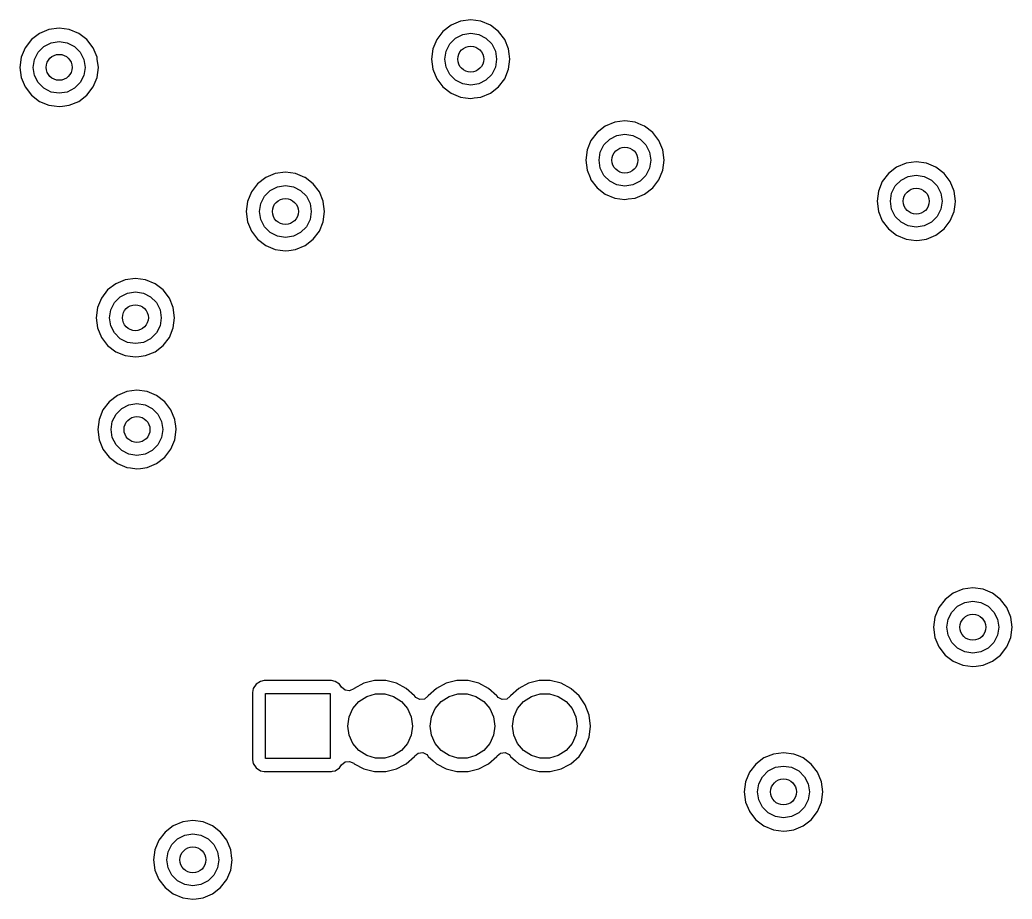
# Model space of a CAD drawing. Extents: x 116 to 183, y -110.2 to -37.6.
# Drawn here: x 154.08 to 169.39, y -93.86 to -80.29 of the extents above; entities that cross this region are included whole.
import ezdxf

# ---------------------------------------------------------------- set-up
doc = ezdxf.new("R2010")
doc.units = 0
doc.layers.add('BLACK', color=7, linetype='CONTINUOUS')

msp = doc.modelspace()

# ---------------------------------------------------------------- linework, layer by layer
at = {"layer": 'BLACK', "linetype": 'CONTINUOUS'}
for p, q in [((160.879237, -80.313956), (160.73316, -80.374463)), ((160.879239, -80.313955), (160.879237, -80.313956)), ((161.035999, -80.293318), (160.879239, -80.313955)), ((161.036001, -80.293318), (161.035999, -80.293318)), ((161.19276, -80.313955), (161.036001, -80.293318)), ((161.192762, -80.313956), (161.19276, -80.313955)), ((161.338841, -80.374464), (161.192762, -80.313956)), ((154.38316, -80.501463), (154.257718, -80.597718)), ((154.529237, -80.440956), (154.38316, -80.501463)), ((154.529239, -80.440955), (154.529237, -80.440956)), ((154.685999, -80.420318), (154.529239, -80.440955)), ((154.686001, -80.420318), (154.685999, -80.420318)), ((154.84276, -80.440955), (154.686001, -80.420318)), ((154.842762, -80.440956), (154.84276, -80.440955)), ((154.988841, -80.501464), (154.842762, -80.440956)), ((155.114282, -80.597718), (154.988841, -80.501464)), ((160.607718, -80.470718), (160.511463, -80.59616)), ((160.73316, -80.374463), (160.607718, -80.470718)), ((160.800886, -80.575393), (160.912393, -80.518577)), ((160.912393, -80.518577), (161.036, -80.499)), ((161.036, -80.499), (161.159607, -80.518577)), ((161.159607, -80.518577), (161.271114, -80.575393)), ((161.464282, -80.470718), (161.338841, -80.374464)), ((161.560536, -80.596159), (161.464282, -80.470718)), ((154.257718, -80.597718), (154.161463, -80.72316)), ((154.450886, -80.702393), (154.562393, -80.645577)), ((154.562393, -80.645577), (154.686, -80.626)), ((154.686, -80.626), (154.809607, -80.645577)), ((154.809607, -80.645577), (154.921114, -80.702393)), ((155.210536, -80.723159), (155.114282, -80.597718)), ((160.511463, -80.59616), (160.450956, -80.742237)), ((160.655577, -80.775393), (160.712393, -80.663886)), ((160.712393, -80.663886), (160.800886, -80.575393)), ((161.271114, -80.575393), (161.359607, -80.663886)), ((161.359607, -80.663886), (161.416423, -80.775393)), ((161.621044, -80.742238), (161.560536, -80.596159)), ((154.161463, -80.72316), (154.100956, -80.869237)), ((154.305577, -80.902393), (154.362393, -80.790886)), ((154.362393, -80.790886), (154.450886, -80.702393)), ((154.921114, -80.702393), (155.009607, -80.790886)), ((155.009607, -80.790886), (155.066423, -80.902393)), ((155.271044, -80.869238), (155.210536, -80.723159)), ((160.450955, -80.742239), (160.430318, -80.898998)), ((160.450956, -80.742237), (160.450955, -80.742239)), ((160.636, -80.899), (160.655577, -80.775393)), ((161.416423, -80.775393), (161.436, -80.899)), ((161.621044, -80.742239), (161.621044, -80.742238)), ((161.630615, -80.814941), (161.621044, -80.742239)), ((161.641682, -80.899), (161.630615, -80.814941)), ((154.100955, -80.869239), (154.080318, -81.025998)), ((154.100956, -80.869237), (154.100955, -80.869239)), ((154.286, -81.026), (154.305577, -80.902393)), ((155.066423, -80.902393), (155.086, -81.026)), ((155.274962, -80.898998), (155.271044, -80.869238)), ((155.291682, -81.026), (155.274962, -80.898998)), ((160.430318, -80.898998), (160.430318, -80.899001)), ((160.430318, -80.899001), (160.450955, -81.05576)), ((160.655577, -81.022607), (160.636, -80.899)), ((161.436, -80.899), (161.416423, -81.022607)), ((161.621044, -81.055762), (161.641682, -80.899)), ((154.080318, -81.025998), (154.080318, -81.026001)), ((154.080318, -81.026001), (154.100955, -81.18276)), ((154.305577, -81.149607), (154.286, -81.026)), ((155.086, -81.026), (155.066423, -81.149607)), ((155.271044, -81.182762), (155.291682, -81.026)), ((160.450955, -81.05576), (160.450956, -81.055762)), ((160.450956, -81.055762), (160.511464, -81.201841)), ((160.712393, -81.134114), (160.655577, -81.022607)), ((160.800886, -81.222607), (160.712393, -81.134114)), ((161.359607, -81.134114), (161.271114, -81.222607)), ((161.416423, -81.022607), (161.359607, -81.134114)), ((161.560536, -81.201841), (161.621044, -81.055762)), ((154.100955, -81.18276), (154.100956, -81.182762)), ((154.100956, -81.182762), (154.161464, -81.328841)), ((154.362393, -81.261114), (154.305577, -81.149607)), ((154.450886, -81.349607), (154.362393, -81.261114)), ((155.009607, -81.261114), (154.921114, -81.349607)), ((155.066423, -81.149607), (155.009607, -81.261114)), ((155.210536, -81.328841), (155.271044, -81.182762)), ((160.511464, -81.201841), (160.607718, -81.327282)), ((160.912393, -81.279423), (160.800886, -81.222607)), ((161.036, -81.299), (160.912393, -81.279423)), ((161.159607, -81.279423), (161.036, -81.299)), ((161.271114, -81.222607), (161.159607, -81.279423)), ((161.464282, -81.327282), (161.560536, -81.201841)), ((154.161464, -81.328841), (154.257718, -81.454282)), ((154.562393, -81.406423), (154.450886, -81.349607)), ((154.686, -81.426), (154.562393, -81.406423)), ((154.809607, -81.406423), (154.686, -81.426)), ((154.921114, -81.349607), (154.809607, -81.406423)), ((155.114282, -81.454282), (155.210536, -81.328841)), ((160.607718, -81.327282), (160.733159, -81.423536)), ((160.733159, -81.423536), (160.879238, -81.484044)), ((161.192762, -81.484044), (161.338841, -81.423536)), ((161.338841, -81.423536), (161.464282, -81.327282)), ((154.257718, -81.454282), (154.383159, -81.550536)), ((154.383159, -81.550536), (154.529238, -81.611044)), ((154.842762, -81.611044), (154.988841, -81.550536)), ((154.988841, -81.550536), (155.114282, -81.454282)), ((160.879238, -81.484044), (160.957619, -81.494363)), ((160.957619, -81.494363), (161.035999, -81.504682)), ((161.035999, -81.504682), (161.036, -81.504682)), ((161.036, -81.504682), (161.036001, -81.504682)), ((161.036001, -81.504682), (161.088254, -81.497802)), ((161.088254, -81.497802), (161.192762, -81.484044)), ((154.529238, -81.611044), (154.607619, -81.621363)), ((154.607619, -81.621363), (154.685999, -81.631682)), ((154.685999, -81.631682), (154.686, -81.631682)), ((154.686, -81.631682), (154.686001, -81.631682)), ((154.686001, -81.631682), (154.738254, -81.624802)), ((154.738254, -81.624802), (154.842762, -81.611044)), ((163.258278, -81.871915), (163.112201, -81.932422)), ((163.25828, -81.871914), (163.258278, -81.871915)), ((163.41504, -81.851277), (163.25828, -81.871914)), ((163.415042, -81.851277), (163.41504, -81.851277)), ((163.571801, -81.871914), (163.415042, -81.851277)), ((163.571803, -81.871915), (163.571801, -81.871914)), ((163.666075, -81.910964), (163.571803, -81.871915)), ((162.986759, -82.028677), (162.890504, -82.154119)), ((163.112201, -81.932422), (162.986759, -82.028677)), ((163.717882, -81.932423), (163.666075, -81.910964)), ((163.843323, -82.028677), (163.717882, -81.932423)), ((163.939577, -82.154118), (163.843323, -82.028677)), ((162.890504, -82.154119), (162.829997, -82.300196)), ((163.091434, -82.221845), (163.179927, -82.133352)), ((163.179927, -82.133352), (163.291434, -82.076536)), ((163.291434, -82.076536), (163.415041, -82.056959)), ((163.415041, -82.056959), (163.538648, -82.076536)), ((163.538648, -82.076536), (163.650155, -82.133352)), ((163.650155, -82.133352), (163.738648, -82.221845)), ((164.000085, -82.300197), (163.939577, -82.154118)), ((162.829996, -82.300198), (162.809359, -82.456957)), ((162.829997, -82.300196), (162.829996, -82.300198)), ((163.015041, -82.456959), (163.034618, -82.333352)), ((163.034618, -82.333352), (163.091434, -82.221845)), ((163.738648, -82.221845), (163.795464, -82.333352)), ((163.795464, -82.333352), (163.815041, -82.456959)), ((164.020723, -82.456959), (164.000085, -82.300197)), ((162.809359, -82.456957), (162.809359, -82.45696)), ((162.809359, -82.45696), (162.829996, -82.613719)), ((163.034618, -82.580566), (163.015041, -82.456959)), ((163.815041, -82.456959), (163.795464, -82.580566)), ((164.000085, -82.613721), (164.020723, -82.456959)), ((167.752737, -82.505456), (167.60666, -82.565963)), ((167.752739, -82.505455), (167.752737, -82.505456)), ((167.909499, -82.484818), (167.752739, -82.505455)), ((167.909501, -82.484818), (167.909499, -82.484818)), ((168.06626, -82.505455), (167.909501, -82.484818)), ((168.066262, -82.505456), (168.06626, -82.505455)), ((168.212341, -82.565964), (168.066262, -82.505456)), ((158.020237, -82.664956), (157.87416, -82.725463)), ((158.020239, -82.664955), (158.020237, -82.664956)), ((158.176999, -82.644318), (158.020239, -82.664955)), ((158.177001, -82.644318), (158.176999, -82.644318)), ((158.33376, -82.664955), (158.177001, -82.644318)), ((158.333762, -82.664956), (158.33376, -82.664955)), ((158.475109, -82.723504), (158.333762, -82.664956)), ((162.829996, -82.613719), (162.829997, -82.613721)), ((162.829997, -82.613721), (162.876282, -82.725464)), ((163.091434, -82.692073), (163.034618, -82.580566)), ((163.795464, -82.580566), (163.738648, -82.692073)), ((163.939577, -82.7598), (164.000085, -82.613721)), ((167.481218, -82.662218), (167.384963, -82.78766)), ((167.60666, -82.565963), (167.481218, -82.662218)), ((168.337782, -82.662218), (168.212341, -82.565964)), ((168.434036, -82.787659), (168.337782, -82.662218)), ((157.87416, -82.725463), (157.748718, -82.821718)), ((158.479841, -82.725464), (158.475109, -82.723504)), ((158.605282, -82.821718), (158.479841, -82.725464)), ((162.876282, -82.725464), (162.890505, -82.7598)), ((162.890505, -82.7598), (162.986759, -82.885241)), ((163.179927, -82.780566), (163.091434, -82.692073)), ((163.291434, -82.837382), (163.179927, -82.780566)), ((163.650155, -82.780566), (163.538648, -82.837382)), ((163.738648, -82.692073), (163.650155, -82.780566)), ((163.843323, -82.885241), (163.939577, -82.7598)), ((167.384963, -82.78766), (167.324456, -82.933737)), ((167.585893, -82.855386), (167.674386, -82.766893)), ((167.674386, -82.766893), (167.785893, -82.710077)), ((167.785893, -82.710077), (167.9095, -82.6905)), ((167.9095, -82.6905), (168.033107, -82.710077)), ((168.033107, -82.710077), (168.144614, -82.766893)), ((168.144614, -82.766893), (168.233107, -82.855386)), ((168.494544, -82.933738), (168.434036, -82.787659)), ((157.652463, -82.94716), (157.591956, -83.093237)), ((157.748718, -82.821718), (157.652463, -82.94716)), ((157.853393, -83.014886), (157.941886, -82.926393)), ((157.941886, -82.926393), (158.053393, -82.869577)), ((158.053393, -82.869577), (158.177, -82.85)), ((158.177, -82.85), (158.300607, -82.869577)), ((158.300607, -82.869577), (158.412114, -82.926393)), ((158.412114, -82.926393), (158.500607, -83.014886)), ((158.701536, -82.947159), (158.605282, -82.821718)), ((158.760909, -83.090498), (158.701536, -82.947159)), ((162.986759, -82.885241), (163.1122, -82.981495)), ((163.415041, -82.856959), (163.291434, -82.837382)), ((163.538648, -82.837382), (163.415041, -82.856959)), ((163.717882, -82.981495), (163.843323, -82.885241)), ((167.324455, -82.933739), (167.303818, -83.090498)), ((167.324456, -82.933737), (167.324455, -82.933739)), ((167.5095, -83.0905), (167.529077, -82.966893)), ((167.529077, -82.966893), (167.585893, -82.855386)), ((168.233107, -82.855386), (168.289923, -82.966893)), ((168.289923, -82.966893), (168.3095, -83.0905)), ((168.494544, -82.933739), (168.494544, -82.933738)), ((168.515182, -83.090498), (168.494544, -82.933739)), ((157.591955, -83.093239), (157.571318, -83.249998)), ((157.591956, -83.093237), (157.591955, -83.093239)), ((157.796577, -83.126393), (157.853393, -83.014886)), ((158.500607, -83.014886), (158.557423, -83.126393)), ((158.762044, -83.093238), (158.760909, -83.090498)), ((158.762044, -83.093239), (158.762044, -83.093238)), ((158.782321, -83.24726), (158.762044, -83.093239)), ((163.1122, -82.981495), (163.258279, -83.042003)), ((163.258279, -83.042003), (163.33666, -83.052322)), ((163.33666, -83.052322), (163.41504, -83.062641)), ((163.41504, -83.062641), (163.415041, -83.062641)), ((163.415041, -83.062641), (163.415042, -83.062641)), ((163.415042, -83.062641), (163.467295, -83.055761)), ((163.467295, -83.055761), (163.571803, -83.042003)), ((163.571803, -83.042003), (163.717882, -82.981495)), ((167.303818, -83.090498), (167.303818, -83.090501)), ((167.303818, -83.090501), (167.324455, -83.24726)), ((167.529077, -83.214107), (167.5095, -83.0905)), ((168.3095, -83.0905), (168.289923, -83.214107)), ((168.508302, -83.142754), (168.515182, -83.090501)), ((168.515182, -83.090501), (168.515182, -83.090498)), ((157.571318, -83.249998), (157.571318, -83.250001)), ((157.571318, -83.250001), (157.591955, -83.40676)), ((157.777, -83.25), (157.796577, -83.126393)), ((157.796577, -83.373607), (157.777, -83.25)), ((158.557423, -83.126393), (158.577, -83.25)), ((158.577, -83.25), (158.557423, -83.373607)), ((158.762044, -83.406762), (158.782682, -83.25)), ((158.782682, -83.25), (158.782321, -83.24726)), ((167.324455, -83.24726), (167.324456, -83.247262)), ((167.324456, -83.247262), (167.384964, -83.393341)), ((167.585893, -83.325614), (167.529077, -83.214107)), ((168.289923, -83.214107), (168.233107, -83.325614)), ((168.434036, -83.393341), (168.494544, -83.247262)), ((168.494544, -83.247262), (168.508302, -83.142754)), ((157.591955, -83.40676), (157.591956, -83.406762)), ((157.591956, -83.406762), (157.652464, -83.552841)), ((157.853393, -83.485114), (157.796577, -83.373607)), ((158.557423, -83.373607), (158.500607, -83.485114)), ((158.701536, -83.552841), (158.762044, -83.406762)), ((167.384964, -83.393341), (167.481218, -83.518782)), ((167.674386, -83.414107), (167.585893, -83.325614)), ((167.785893, -83.470923), (167.674386, -83.414107)), ((168.144614, -83.414107), (168.033107, -83.470923)), ((168.233107, -83.325614), (168.144614, -83.414107)), ((168.337782, -83.518782), (168.434036, -83.393341)), ((157.652464, -83.552841), (157.748718, -83.678282)), ((157.941886, -83.573607), (157.853393, -83.485114)), ((158.053393, -83.630423), (157.941886, -83.573607)), ((158.412114, -83.573607), (158.300607, -83.630423)), ((158.500607, -83.485114), (158.412114, -83.573607)), ((158.605282, -83.678282), (158.701536, -83.552841)), ((167.481218, -83.518782), (167.606659, -83.615036)), ((167.9095, -83.4905), (167.785893, -83.470923)), ((168.033107, -83.470923), (167.9095, -83.4905)), ((168.212341, -83.615036), (168.337782, -83.518782)), ((157.748718, -83.678282), (157.874159, -83.774536)), ((158.177, -83.65), (158.053393, -83.630423)), ((158.300607, -83.630423), (158.177, -83.65)), ((158.479841, -83.774536), (158.605282, -83.678282)), ((167.606659, -83.615036), (167.752738, -83.675544)), ((167.752738, -83.675544), (167.831119, -83.685863)), ((167.831119, -83.685863), (167.909499, -83.696182)), ((167.909499, -83.696182), (167.9095, -83.696182)), ((167.9095, -83.696182), (167.909501, -83.696182)), ((167.909501, -83.696182), (167.961754, -83.689302)), ((167.961754, -83.689302), (168.066262, -83.675544)), ((168.066262, -83.675544), (168.212341, -83.615036)), ((157.874159, -83.774536), (158.020238, -83.835044)), ((158.020238, -83.835044), (158.098619, -83.845363)), ((158.098619, -83.845363), (158.176999, -83.855682)), ((158.176999, -83.855682), (158.177, -83.855682)), ((158.177, -83.855682), (158.177001, -83.855682)), ((158.177001, -83.855682), (158.229254, -83.848802)), ((158.229254, -83.848802), (158.333762, -83.835044)), ((158.333762, -83.835044), (158.479841, -83.774536)), ((155.705737, -84.302456), (155.55966, -84.362963)), ((155.705739, -84.302455), (155.705737, -84.302456)), ((155.862499, -84.281818), (155.705739, -84.302455)), ((155.862501, -84.281818), (155.862499, -84.281818)), ((156.01926, -84.302455), (155.862501, -84.281818)), ((156.019262, -84.302456), (156.01926, -84.302455)), ((156.165341, -84.362964), (156.019262, -84.302456)), ((155.434218, -84.459218), (155.337963, -84.58466)), ((155.55966, -84.362963), (155.434218, -84.459218)), ((155.738893, -84.507077), (155.8625, -84.4875)), ((155.8625, -84.4875), (155.986107, -84.507077)), ((156.290782, -84.459218), (156.165341, -84.362964)), ((156.387036, -84.584659), (156.290782, -84.459218)), ((155.337963, -84.58466), (155.277456, -84.730737)), ((155.482077, -84.763893), (155.538893, -84.652386)), ((155.538893, -84.652386), (155.627386, -84.563893)), ((155.627386, -84.563893), (155.738893, -84.507077)), ((155.986107, -84.507077), (156.097614, -84.563893)), ((156.097614, -84.563893), (156.186107, -84.652386)), ((156.186107, -84.652386), (156.242923, -84.763893)), ((156.447544, -84.730738), (156.387036, -84.584659)), ((155.277455, -84.730739), (155.256818, -84.887498)), ((155.277456, -84.730737), (155.277455, -84.730739)), ((155.4625, -84.8875), (155.482077, -84.763893)), ((156.242923, -84.763893), (156.2625, -84.8875)), ((156.468182, -84.8875), (156.447544, -84.730738)), ((155.256818, -84.887498), (155.256818, -84.887501)), ((155.256818, -84.887501), (155.277455, -85.04426)), ((155.482077, -85.011107), (155.4625, -84.8875)), ((156.2625, -84.8875), (156.242923, -85.011107)), ((156.447544, -85.044262), (156.468182, -84.8875)), ((155.277455, -85.04426), (155.277456, -85.044262)), ((155.277456, -85.044262), (155.337964, -85.190341)), ((155.538893, -85.122614), (155.482077, -85.011107)), ((156.242923, -85.011107), (156.186107, -85.122614)), ((156.387036, -85.190341), (156.447544, -85.044262)), ((155.337964, -85.190341), (155.434218, -85.315782)), ((155.627386, -85.211107), (155.538893, -85.122614)), ((155.738893, -85.267923), (155.627386, -85.211107)), ((156.097614, -85.211107), (155.986107, -85.267923)), ((156.186107, -85.122614), (156.097614, -85.211107)), ((156.290782, -85.315782), (156.387036, -85.190341)), ((155.434218, -85.315782), (155.559659, -85.412036)), ((155.559659, -85.412036), (155.705738, -85.472544)), ((155.8625, -85.2875), (155.738893, -85.267923)), ((155.986107, -85.267923), (155.8625, -85.2875)), ((156.019262, -85.472544), (156.165341, -85.412036)), ((156.165341, -85.412036), (156.290782, -85.315782)), ((155.705738, -85.472544), (155.784119, -85.482863)), ((155.784119, -85.482863), (155.862499, -85.493182)), ((155.862499, -85.493182), (155.8625, -85.493182)), ((155.8625, -85.493182), (155.862501, -85.493182)), ((155.862501, -85.493182), (155.914754, -85.486302)), ((155.914754, -85.486302), (156.019262, -85.472544)), ((155.730737, -86.027456), (155.58466, -86.087963)), ((155.730739, -86.027455), (155.730737, -86.027456)), ((155.887499, -86.006818), (155.730739, -86.027455)), ((155.887501, -86.006818), (155.887499, -86.006818)), ((156.04426, -86.027455), (155.887501, -86.006818)), ((156.044262, -86.027456), (156.04426, -86.027455)), ((156.190341, -86.087964), (156.044262, -86.027456)), ((155.459218, -86.184218), (155.362963, -86.30966)), ((155.58466, -86.087963), (155.459218, -86.184218)), ((156.315782, -86.184218), (156.190341, -86.087964)), ((156.412036, -86.309659), (156.315782, -86.184218)), ((155.362963, -86.30966), (155.302456, -86.455737)), ((155.563893, -86.377386), (155.652386, -86.288893)), ((155.652386, -86.288893), (155.763893, -86.232077)), ((155.763893, -86.232077), (155.8875, -86.2125)), ((155.8875, -86.2125), (156.011107, -86.232077)), ((156.011107, -86.232077), (156.122614, -86.288893)), ((156.122614, -86.288893), (156.211107, -86.377386)), ((156.472544, -86.455738), (156.412036, -86.309659)), ((155.302455, -86.455739), (155.281818, -86.612498)), ((155.302456, -86.455737), (155.302455, -86.455739)), ((155.4875, -86.6125), (155.507077, -86.488893)), ((155.507077, -86.488893), (155.563893, -86.377386)), ((156.211107, -86.377386), (156.267923, -86.488893)), ((156.267923, -86.488893), (156.2875, -86.6125)), ((156.478206, -86.498748), (156.472544, -86.455738)), ((155.281818, -86.612498), (155.281818, -86.612501)), ((155.281818, -86.612501), (155.302455, -86.76926)), ((155.507077, -86.736107), (155.4875, -86.6125)), ((156.2875, -86.6125), (156.267923, -86.736107)), ((156.472544, -86.769262), (156.493182, -86.6125)), ((156.485905, -86.557229), (156.478206, -86.498748)), ((156.493182, -86.6125), (156.485905, -86.557229)), ((155.302455, -86.76926), (155.302456, -86.769262)), ((155.302456, -86.769262), (155.357533, -86.902231)), ((155.563893, -86.847614), (155.507077, -86.736107)), ((156.267923, -86.736107), (156.211107, -86.847614)), ((156.412036, -86.915341), (156.472544, -86.769262)), ((155.357533, -86.902231), (155.362964, -86.915341)), ((155.362964, -86.915341), (155.459218, -87.040782)), ((155.652386, -86.936107), (155.563893, -86.847614)), ((155.763893, -86.992923), (155.652386, -86.936107)), ((156.122614, -86.936107), (156.011107, -86.992923)), ((156.211107, -86.847614), (156.122614, -86.936107)), ((156.315782, -87.040782), (156.412036, -86.915341)), ((155.459218, -87.040782), (155.584659, -87.137036)), ((155.8875, -87.0125), (155.763893, -86.992923)), ((156.011107, -86.992923), (155.8875, -87.0125)), ((156.190341, -87.137036), (156.315782, -87.040782)), ((155.584659, -87.137036), (155.730738, -87.197544)), ((155.730738, -87.197544), (155.787904, -87.20507)), ((155.787904, -87.20507), (155.887499, -87.218182)), ((155.887499, -87.218182), (155.8875, -87.218182)), ((155.8875, -87.218182), (155.887501, -87.218182)), ((155.887501, -87.218182), (155.939754, -87.211302)), ((155.939754, -87.211302), (156.044262, -87.197544)), ((156.044262, -87.197544), (156.190341, -87.137036)), ((168.626237, -89.076956), (168.48016, -89.137463)), ((168.626239, -89.076955), (168.626237, -89.076956)), ((168.782999, -89.056318), (168.626239, -89.076955)), ((168.783001, -89.056318), (168.782999, -89.056318)), ((168.93976, -89.076955), (168.783001, -89.056318)), ((168.939762, -89.076956), (168.93976, -89.076955)), ((169.085841, -89.137464), (168.939762, -89.076956)), ((168.354718, -89.233718), (168.258463, -89.35916)), ((168.48016, -89.137463), (168.354718, -89.233718)), ((169.211282, -89.233718), (169.085841, -89.137464)), ((169.307536, -89.359159), (169.211282, -89.233718)), ((168.258463, -89.35916), (168.197956, -89.505237)), ((168.459393, -89.426886), (168.547886, -89.338393)), ((168.547886, -89.338393), (168.659393, -89.281577)), ((168.659393, -89.281577), (168.783, -89.262)), ((168.783, -89.262), (168.906607, -89.281577)), ((168.906607, -89.281577), (169.018114, -89.338393)), ((169.018114, -89.338393), (169.106607, -89.426886)), ((169.368044, -89.505238), (169.307536, -89.359159)), ((168.197955, -89.505239), (168.177318, -89.661998)), ((168.197956, -89.505237), (168.197955, -89.505239)), ((168.383, -89.662), (168.402577, -89.538393)), ((168.402577, -89.538393), (168.459393, -89.426886)), ((169.106607, -89.426886), (169.163423, -89.538393)), ((169.163423, -89.538393), (169.183, -89.662)), ((169.388682, -89.662), (169.368044, -89.505238)), ((168.177318, -89.661998), (168.177318, -89.662)), ((168.177318, -89.662), (168.197955, -89.81876)), ((168.402577, -89.785607), (168.383, -89.662)), ((169.183, -89.662), (169.163423, -89.785607)), ((169.368044, -89.818762), (169.388682, -89.662)), ((168.197955, -89.81876), (168.197956, -89.818762)), ((168.197956, -89.818762), (168.258464, -89.964841)), ((168.459393, -89.897114), (168.402577, -89.785607)), ((169.163423, -89.785607), (169.106607, -89.897114)), ((169.307536, -89.964841), (169.368044, -89.818762)), ((168.258464, -89.964841), (168.354718, -90.090282)), ((168.547886, -89.985607), (168.459393, -89.897114)), ((168.659393, -90.042423), (168.547886, -89.985607)), ((169.018114, -89.985607), (168.906607, -90.042423)), ((169.106607, -89.897114), (169.018114, -89.985607)), ((169.211282, -90.090282), (169.307536, -89.964841)), ((168.354718, -90.090282), (168.480159, -90.186536)), ((168.783, -90.062), (168.659393, -90.042423)), ((168.906607, -90.042423), (168.783, -90.062)), ((169.085841, -90.186536), (169.211282, -90.090282)), ((168.480159, -90.186536), (168.626238, -90.247044)), ((168.626238, -90.247044), (168.704619, -90.257363)), ((168.704619, -90.257363), (168.782999, -90.267682)), ((168.782999, -90.267682), (168.783, -90.267682)), ((168.783, -90.267682), (168.783001, -90.267682)), ((168.783001, -90.267682), (168.835254, -90.260802)), ((168.835254, -90.260802), (168.939762, -90.247044)), ((168.939762, -90.247044), (169.085841, -90.186536)), ((157.680131, -90.60777), (157.6685, -90.666247)), ((157.680132, -90.607769), (157.680131, -90.60777)), ((157.724447, -90.541447), (157.680132, -90.607769)), ((157.790769, -90.497132), (157.724447, -90.541447)), ((157.79077, -90.497131), (157.790769, -90.497132)), ((157.849247, -90.4855), (157.79077, -90.497131)), ((157.849252, -90.4855), (157.849247, -90.4855)), ((158.888748, -90.4855), (157.849252, -90.4855)), ((158.888752, -90.4855), (158.888748, -90.4855)), ((158.947229, -90.497131), (158.888752, -90.4855)), ((158.94723, -90.497132), (158.947229, -90.497131)), ((159.013553, -90.541448), (158.94723, -90.497132)), ((159.044897, -90.588358), (159.013553, -90.541448)), ((159.097726, -90.63282), (159.044897, -90.588358)), ((159.230223, -90.612286), (159.166989, -90.642005)), ((159.238147, -90.605266), (159.230223, -90.612286)), ((159.238149, -90.605264), (159.238147, -90.605266)), ((159.388773, -90.52621), (159.238149, -90.605264)), ((159.553944, -90.4855), (159.388773, -90.52621)), ((159.724056, -90.4855), (159.553944, -90.4855)), ((159.889226, -90.52621), (159.724056, -90.4855)), ((160.039849, -90.605263), (159.889226, -90.52621)), ((160.167184, -90.718072), (160.039849, -90.605263)), ((160.50815, -90.605263), (160.380815, -90.718072)), ((160.658773, -90.52621), (160.50815, -90.605263)), ((160.823944, -90.4855), (160.658773, -90.52621)), ((160.994056, -90.4855), (160.823944, -90.4855)), ((161.159226, -90.52621), (160.994056, -90.4855)), ((161.309849, -90.605263), (161.159226, -90.52621)), ((161.437184, -90.718072), (161.309849, -90.605263)), ((161.77815, -90.605263), (161.650815, -90.718072)), ((161.928773, -90.52621), (161.77815, -90.605263)), ((162.093944, -90.4855), (161.928773, -90.52621)), ((162.264056, -90.4855), (162.093944, -90.4855)), ((162.429226, -90.52621), (162.264056, -90.4855)), ((162.579849, -90.605263), (162.429226, -90.52621)), ((162.587776, -90.612286), (162.579849, -90.605263)), ((162.707183, -90.718071), (162.587776, -90.612286)), ((157.6685, -90.666247), (157.6685, -91.705752)), ((157.869, -91.686), (157.869, -90.686)), ((157.869, -90.686), (158.869, -90.686)), ((158.869, -90.686), (158.869, -91.686)), ((159.166989, -90.642005), (159.097726, -90.63282)), ((159.31157, -90.808125), (159.431292, -90.731184)), ((159.431292, -90.731184), (159.567843, -90.691089)), ((159.567843, -90.691089), (159.710157, -90.691089)), ((159.710157, -90.691089), (159.846708, -90.731184)), ((159.846708, -90.731184), (159.96643, -90.808125)), ((160.171951, -90.724978), (160.167184, -90.718072)), ((160.189753, -90.745523), (160.171951, -90.724978)), ((160.252317, -90.776627), (160.189753, -90.745523)), ((160.321766, -90.768968), (160.252317, -90.776627)), ((160.376049, -90.724978), (160.321766, -90.768968)), ((160.380815, -90.718072), (160.376049, -90.724978)), ((160.58157, -90.808125), (160.701292, -90.731184)), ((160.701292, -90.731184), (160.837843, -90.691089)), ((160.837843, -90.691089), (160.980157, -90.691089)), ((160.980157, -90.691089), (161.116708, -90.731184)), ((161.116708, -90.731184), (161.23643, -90.808125)), ((161.441951, -90.724978), (161.437184, -90.718072)), ((161.459753, -90.745523), (161.441951, -90.724978)), ((161.522317, -90.776627), (161.459753, -90.745523)), ((161.591766, -90.768968), (161.522317, -90.776627)), ((161.646049, -90.724978), (161.591766, -90.768968)), ((161.650815, -90.718072), (161.646049, -90.724978)), ((161.85157, -90.808125), (161.971292, -90.731184)), ((161.971292, -90.731184), (162.107843, -90.691089)), ((162.107843, -90.691089), (162.250157, -90.691089)), ((162.250157, -90.691089), (162.386708, -90.731184)), ((162.386708, -90.731184), (162.50643, -90.808125)), ((162.803818, -90.85807), (162.707183, -90.718071)), ((159.159254, -91.045134), (159.218373, -90.91568)), ((159.218373, -90.91568), (159.31157, -90.808125)), ((159.96643, -90.808125), (160.059627, -90.91568)), ((160.059627, -90.91568), (160.118746, -91.045134)), ((160.429254, -91.045134), (160.488373, -90.91568)), ((160.488373, -90.91568), (160.58157, -90.808125)), ((161.23643, -90.808125), (161.329627, -90.91568)), ((161.329627, -90.91568), (161.388746, -91.045134)), ((161.699254, -91.045134), (161.758373, -90.91568)), ((161.758373, -90.91568), (161.85157, -90.808125)), ((162.50643, -90.808125), (162.599627, -90.91568)), ((162.599627, -90.91568), (162.658746, -91.045134)), ((162.86414, -91.017128), (162.803818, -90.85807)), ((159.139, -91.186), (159.159254, -91.045134)), ((160.118746, -91.045134), (160.139, -91.186)), ((160.409, -91.186), (160.429254, -91.045134)), ((161.388746, -91.045134), (161.409, -91.186)), ((161.679, -91.186), (161.699254, -91.045134)), ((162.658746, -91.045134), (162.679, -91.186)), ((162.884645, -91.186), (162.86414, -91.017128)), ((159.159254, -91.326866), (159.139, -91.186)), ((160.139, -91.186), (160.118746, -91.326866)), ((160.429254, -91.326866), (160.409, -91.186)), ((161.409, -91.186), (161.388746, -91.326866)), ((161.699254, -91.326866), (161.679, -91.186)), ((162.679, -91.186), (162.658746, -91.326866)), ((162.86414, -91.354872), (162.884645, -91.186)), ((159.218373, -91.45632), (159.159254, -91.326866)), ((160.118746, -91.326866), (160.059627, -91.45632)), ((160.488373, -91.45632), (160.429254, -91.326866)), ((161.388746, -91.326866), (161.329627, -91.45632)), ((161.758373, -91.45632), (161.699254, -91.326866)), ((162.658746, -91.326866), (162.599627, -91.45632)), ((162.803818, -91.51393), (162.86414, -91.354872)), ((159.31157, -91.563875), (159.218373, -91.45632)), ((160.059627, -91.45632), (159.96643, -91.563875)), ((160.58157, -91.563875), (160.488373, -91.45632)), ((161.329627, -91.45632), (161.23643, -91.563875)), ((161.85157, -91.563875), (161.758373, -91.45632)), ((162.599627, -91.45632), (162.50643, -91.563875)), ((162.707183, -91.653929), (162.803818, -91.51393)), ((158.869, -91.686), (157.869, -91.686)), ((159.431292, -91.640816), (159.31157, -91.563875)), ((159.567843, -91.680911), (159.431292, -91.640816)), ((159.710157, -91.680911), (159.567843, -91.680911)), ((159.846708, -91.640816), (159.710157, -91.680911)), ((159.96643, -91.563875), (159.846708, -91.640816)), ((160.039852, -91.766734), (160.167183, -91.653929)), ((160.167183, -91.653929), (160.17195, -91.647021)), ((160.17195, -91.647021), (160.22623, -91.603033)), ((160.22623, -91.603033), (160.295678, -91.595372)), ((160.295678, -91.595372), (160.358244, -91.626473)), ((160.358244, -91.626473), (160.376046, -91.647017)), ((160.376046, -91.647017), (160.380817, -91.653929)), ((160.380817, -91.653929), (160.455928, -91.720471)), ((160.701292, -91.640816), (160.58157, -91.563875)), ((160.837843, -91.680911), (160.701292, -91.640816)), ((160.980157, -91.680911), (160.837843, -91.680911)), ((161.116708, -91.640816), (160.980157, -91.680911)), ((161.23643, -91.563875), (161.116708, -91.640816)), ((161.309852, -91.766734), (161.437183, -91.653929)), ((161.437183, -91.653929), (161.44195, -91.647021)), ((161.44195, -91.647021), (161.49623, -91.603033)), ((161.49623, -91.603033), (161.565678, -91.595372)), ((161.565678, -91.595372), (161.628244, -91.626473)), ((161.628244, -91.626473), (161.646046, -91.647017)), ((161.646046, -91.647017), (161.650817, -91.653929)), ((161.650817, -91.653929), (161.725928, -91.720471)), ((161.971292, -91.640816), (161.85157, -91.563875)), ((162.107843, -91.680911), (161.971292, -91.640816)), ((162.250157, -91.680911), (162.107843, -91.680911)), ((162.386708, -91.640816), (162.250157, -91.680911)), ((162.50643, -91.563875), (162.386708, -91.640816)), ((162.579852, -91.766734), (162.707183, -91.653929)), ((165.55916, -91.677463), (165.433718, -91.773718)), ((165.705237, -91.616956), (165.55916, -91.677463)), ((165.705239, -91.616955), (165.705237, -91.616956)), ((165.861999, -91.596318), (165.705239, -91.616955)), ((165.862001, -91.596318), (165.861999, -91.596318)), ((166.01876, -91.616955), (165.862001, -91.596318)), ((166.018762, -91.616956), (166.01876, -91.616955)), ((166.091352, -91.647024), (166.018762, -91.616956)), ((166.164841, -91.677464), (166.091352, -91.647024)), ((166.290282, -91.773718), (166.164841, -91.677464)), ((157.6685, -91.705752), (157.680131, -91.764229)), ((157.680131, -91.764229), (157.680132, -91.76423)), ((157.680132, -91.76423), (157.724447, -91.830552)), ((157.724447, -91.830552), (157.790769, -91.874867)), ((158.947231, -91.874867), (159.013552, -91.830552)), ((159.013552, -91.830552), (159.044899, -91.783638)), ((159.044899, -91.783638), (159.098508, -91.738836)), ((159.098508, -91.738836), (159.167833, -91.730127)), ((159.167833, -91.730127), (159.230225, -91.759715)), ((159.230225, -91.759715), (159.238148, -91.766734)), ((159.238148, -91.766734), (159.388775, -91.84579)), ((159.388775, -91.84579), (159.553944, -91.8865)), ((159.724056, -91.8865), (159.889225, -91.84579)), ((159.889225, -91.84579), (160.007639, -91.783641)), ((160.007639, -91.783641), (160.039849, -91.766736)), ((160.039849, -91.766736), (160.03985, -91.766734)), ((160.03985, -91.766734), (160.039852, -91.766734)), ((160.455928, -91.720471), (160.50815, -91.766736)), ((160.50815, -91.766736), (160.658773, -91.845789)), ((160.658773, -91.845789), (160.658775, -91.84579)), ((160.658775, -91.84579), (160.823944, -91.8865)), ((160.994056, -91.8865), (161.159225, -91.84579)), ((161.159225, -91.84579), (161.277639, -91.783641)), ((161.277639, -91.783641), (161.309849, -91.766736)), ((161.309849, -91.766736), (161.30985, -91.766734)), ((161.30985, -91.766734), (161.309852, -91.766734)), ((161.725928, -91.720471), (161.77815, -91.766736)), ((161.77815, -91.766736), (161.928773, -91.845789)), ((161.928773, -91.845789), (161.928775, -91.84579)), ((161.928775, -91.84579), (162.093944, -91.8865)), ((162.264056, -91.8865), (162.429225, -91.84579)), ((162.429225, -91.84579), (162.547639, -91.783641)), ((162.547639, -91.783641), (162.579849, -91.766736)), ((162.579849, -91.766736), (162.57985, -91.766734)), ((162.57985, -91.766734), (162.579852, -91.766734)), ((165.433718, -91.773718), (165.337463, -91.89916)), ((165.626886, -91.878393), (165.738393, -91.821577)), ((165.738393, -91.821577), (165.862, -91.802)), ((165.862, -91.802), (165.985607, -91.821577)), ((165.985607, -91.821577), (166.097114, -91.878393)), ((166.386536, -91.899159), (166.290282, -91.773718)), ((157.790769, -91.874867), (157.79077, -91.874868)), ((157.79077, -91.874868), (157.849247, -91.886499)), ((157.849247, -91.886499), (157.84925, -91.8865)), ((157.84925, -91.8865), (157.849252, -91.8865)), ((157.849252, -91.8865), (158.88875, -91.8865)), ((158.88875, -91.8865), (158.888751, -91.886499)), ((158.888751, -91.886499), (158.903568, -91.883552)), ((158.903568, -91.883552), (158.947229, -91.874868)), ((158.947229, -91.874868), (158.947229, -91.874867)), ((158.947229, -91.874867), (158.947231, -91.874867)), ((159.553944, -91.8865), (159.724056, -91.8865)), ((160.823944, -91.8865), (160.994056, -91.8865)), ((162.093944, -91.8865), (162.264056, -91.8865)), ((165.337463, -91.89916), (165.276956, -92.045237)), ((165.481577, -92.078393), (165.538393, -91.966886)), ((165.538393, -91.966886), (165.626886, -91.878393)), ((166.097114, -91.878393), (166.185607, -91.966886)), ((166.185607, -91.966886), (166.242423, -92.078393)), ((166.447044, -92.045238), (166.386536, -91.899159)), ((165.276955, -92.045239), (165.256318, -92.201998)), ((165.276956, -92.045237), (165.276955, -92.045239)), ((165.462, -92.202), (165.481577, -92.078393)), ((166.242423, -92.078393), (166.262, -92.202)), ((166.467682, -92.202), (166.447044, -92.045238)), ((165.256318, -92.201998), (165.256318, -92.202001)), ((165.256318, -92.202001), (165.276955, -92.35876)), ((165.481577, -92.325607), (165.462, -92.202)), ((166.262, -92.202), (166.242423, -92.325607)), ((166.447044, -92.358762), (166.467682, -92.202)), ((165.276955, -92.35876), (165.276956, -92.358762)), ((165.276956, -92.358762), (165.335575, -92.500282)), ((165.538393, -92.437114), (165.481577, -92.325607)), ((165.626886, -92.525607), (165.538393, -92.437114)), ((166.185607, -92.437114), (166.097114, -92.525607)), ((166.242423, -92.325607), (166.185607, -92.437114)), ((166.386536, -92.504841), (166.447044, -92.358762)), ((165.335575, -92.500282), (165.337464, -92.504841)), ((165.337464, -92.504841), (165.433718, -92.630282)), ((165.738393, -92.582423), (165.626886, -92.525607)), ((165.862, -92.602), (165.738393, -92.582423)), ((165.985607, -92.582423), (165.862, -92.602)), ((166.097114, -92.525607), (165.985607, -92.582423)), ((166.290282, -92.630282), (166.386536, -92.504841)), ((156.44716, -92.725463), (156.321718, -92.821718)), ((156.593237, -92.664956), (156.44716, -92.725463)), ((156.593239, -92.664955), (156.593237, -92.664956)), ((156.749999, -92.644318), (156.593239, -92.664955)), ((156.750001, -92.644318), (156.749999, -92.644318)), ((156.90676, -92.664955), (156.750001, -92.644318)), ((156.906762, -92.664956), (156.90676, -92.664955)), ((157.052841, -92.725464), (156.906762, -92.664956)), ((157.178282, -92.821718), (157.052841, -92.725464)), ((165.433718, -92.630282), (165.559159, -92.726536)), ((165.559159, -92.726536), (165.705238, -92.787044)), ((166.018762, -92.787044), (166.164841, -92.726536)), ((166.164841, -92.726536), (166.290282, -92.630282)), ((156.321718, -92.821718), (156.225463, -92.94716)), ((156.514886, -92.926393), (156.626393, -92.869577)), ((156.626393, -92.869577), (156.75, -92.85)), ((156.75, -92.85), (156.873607, -92.869577)), ((156.873607, -92.869577), (156.985114, -92.926393)), ((157.274536, -92.947159), (157.178282, -92.821718)), ((165.705238, -92.787044), (165.783619, -92.797363)), ((165.783619, -92.797363), (165.861999, -92.807682)), ((165.861999, -92.807682), (165.862, -92.807682)), ((165.862, -92.807682), (165.862001, -92.807682)), ((165.862001, -92.807682), (165.914254, -92.800802)), ((165.914254, -92.800802), (166.018762, -92.787044)), ((156.225463, -92.94716), (156.164956, -93.093237)), ((156.369577, -93.126393), (156.426393, -93.014886)), ((156.426393, -93.014886), (156.514886, -92.926393)), ((156.985114, -92.926393), (157.073607, -93.014886)), ((157.073607, -93.014886), (157.130423, -93.126393)), ((157.335044, -93.093238), (157.274536, -92.947159)), ((156.164955, -93.093239), (156.144318, -93.249998)), ((156.164956, -93.093237), (156.164955, -93.093239)), ((156.35, -93.25), (156.369577, -93.126393)), ((157.130423, -93.126393), (157.15, -93.25)), ((157.335044, -93.093239), (157.335044, -93.093238)), ((157.353127, -93.230596), (157.335044, -93.093239)), ((156.144318, -93.249998), (156.144318, -93.250001)), ((156.144318, -93.250001), (156.164955, -93.40676)), ((156.369577, -93.373607), (156.35, -93.25)), ((156.426393, -93.485114), (156.369577, -93.373607)), ((157.130423, -93.373607), (157.073607, -93.485114)), ((157.15, -93.25), (157.130423, -93.373607)), ((157.335044, -93.406762), (157.355682, -93.25)), ((157.355682, -93.25), (157.353127, -93.230596)), ((156.164955, -93.40676), (156.164956, -93.406762)), ((156.164956, -93.406762), (156.225464, -93.552841)), ((156.514886, -93.573607), (156.426393, -93.485114)), ((157.073607, -93.485114), (156.985114, -93.573607)), ((157.274536, -93.552841), (157.335044, -93.406762)), ((156.225464, -93.552841), (156.321718, -93.678282)), ((156.321718, -93.678282), (156.447159, -93.774536)), ((156.626393, -93.630423), (156.514886, -93.573607)), ((156.75, -93.65), (156.626393, -93.630423)), ((156.873607, -93.630423), (156.75, -93.65)), ((156.985114, -93.573607), (156.873607, -93.630423)), ((157.052841, -93.774536), (157.178282, -93.678282)), ((157.178282, -93.678282), (157.274536, -93.552841)), ((156.447159, -93.774536), (156.593238, -93.835044)), ((156.593238, -93.835044), (156.671619, -93.845363)), ((156.802254, -93.848802), (156.906762, -93.835044)), ((156.906762, -93.835044), (157.052841, -93.774536)), ((156.671619, -93.845363), (156.749999, -93.855682)), ((156.749999, -93.855682), (156.75, -93.855682)), ((156.75, -93.855682), (156.750001, -93.855682)), ((156.750001, -93.855682), (156.802254, -93.848802))]:
    msp.add_line(p, q, dxfattribs=at)
at = {"layer": 'BLACK'}
for centre in [(154.686, -81.026), (161.036, -80.899), (163.415041, -82.456959), (167.9095, -83.0905), (158.177, -83.25), (155.8625, -84.8875), (155.8875, -86.6125), (168.783, -89.662), (165.862, -92.202), (156.75, -93.25)]:
    msp.add_circle(centre, 0.2, dxfattribs=at)

doc.saveas('drawing.dxf')
